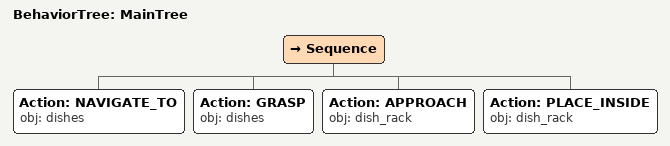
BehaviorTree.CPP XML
<root main_tree_to_execute="MainTree">
  <BehaviorTree ID="MainTree">
    <Sequence>
      <!-- Navigate to dishes -->
      <Action ID="NAVIGATE_TO" obj="dishes" />
      <!-- Grasp dishes -->
      <Action ID="GRASP" obj="dishes" />
      <!-- Approach dish_rack -->
      <Action ID="APPROACH" obj="dish_rack" />
      <!-- Place inside dish_rack -->
      <Action ID="PLACE_INSIDE" obj="dish_rack" />
    </Sequence>
  </BehaviorTree>
</root>
